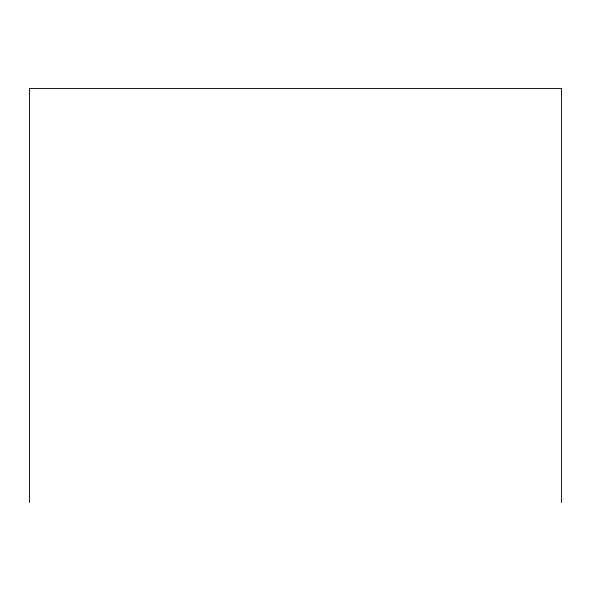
<?xml version="1.0" encoding="UTF-8"?>
<svg xmlns="http://www.w3.org/2000/svg" width="591" height="591" viewBox="0 0 591 591"><rect width="100%" height="100%" fill="white"/><g stroke="black" fill="none" stroke-linecap="round" stroke-linejoin="round"><path stroke-width="0.89" d="M561.45 502.527L561.45 88.473L29.55 88.473L29.55 502.527"/></g></svg>
